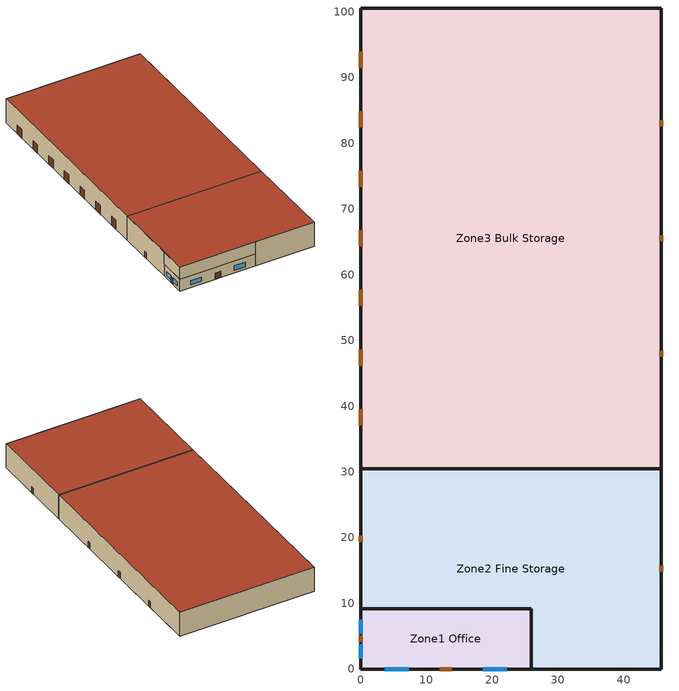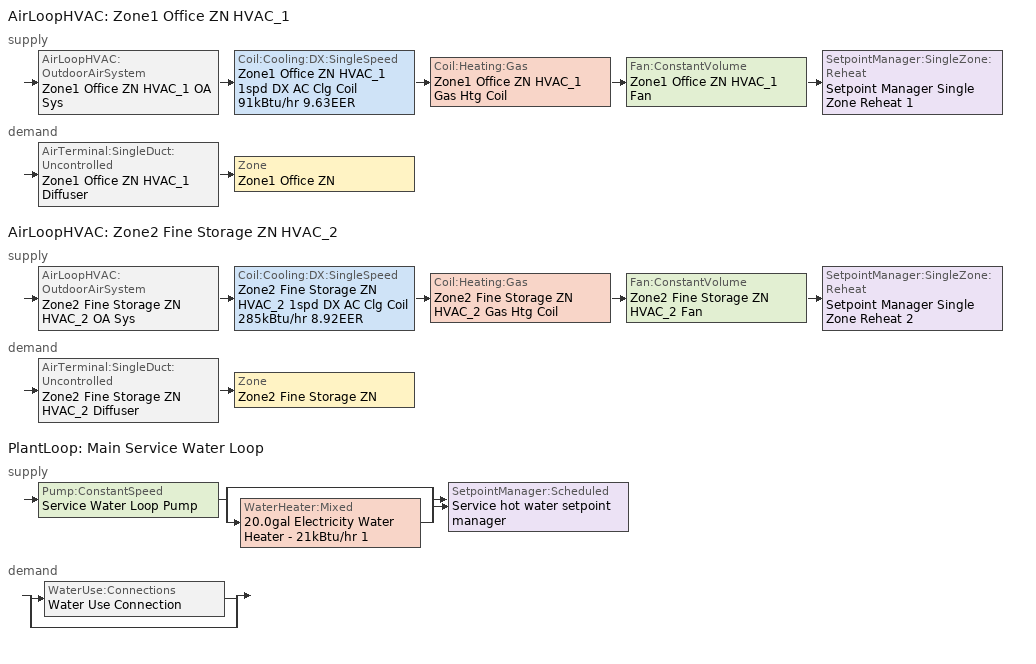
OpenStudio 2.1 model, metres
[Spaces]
Zone2 Fine Storage
 floor to Zone1 Office: 25.91,9.14 25.91,0 0,0 0,9.14 z4.27
 floor ground: 45.72,30.48 45.72,0 25.91,0 25.91,9.14 0,9.14 0,30.48 z0
 wall outside: 25.91,0 45.72,0 45.72,30.48 0,30.48 0,9.14 z0:8.53; 0,9.14 0,0 25.91,0 z4.27:8.53
 door: 0,20.27 0,19.35 / 45.72,14.78 45.72,15.7 z0:2.13
 roof outside: 45.72,0 45.72,30.48 0,30.48 0,0 z8.53
Zone3 Bulk Storage
 floor ground: 45.72,100.58 45.72,30.48 0,30.48 0,100.58 z0
 wall outside: 45.72,30.48 45.72,100.58 0,100.58 0,30.48 z0:8.53
 door: 0,84.88 0,82.44 / 0,93.95 0,91.51 / 0,66.75 0,64.31 / 0,48.61 0,46.17 / 0,57.68 0,55.24 / 0,39.55 0,37.11 / 0,75.82 0,73.38 z0:3.05; 45.72,65.07 45.72,65.99 / 45.72,47.55 45.72,48.46 / 45.72,82.6 45.72,83.51 z0:2.13
 roof outside: 45.72,30.48 45.72,100.58 0,100.58 0,30.48 z8.53
Zone1 Office
 floor ground: 25.91,9.14 25.91,0 0,0 0,9.14 z0
 wall outside: 0,9.14 0,0 25.91,0 25.91,9.14 0,9.14 z0:4.27
 window (Window U-0.620788435 and Window SHGC 0.407): 18.59,0 22.25,0 / 0,3.76 0,1.62 / 0,7.52 0,5.39 / 3.66,0 7.31,0 z0.91:2.44
 door: 0,5.03 0,4.11 / 12.04,0 13.87,0 z0:2.13
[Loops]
AirLoopHVAC 'Zone1 Office ZN HVAC_1'
 supply: AirLoopHVAC:OutdoorAirSystem 'Zone1 Office ZN HVAC_1 OA Sys' > Coil:Cooling:DX:SingleSpeed 'Zone1 Office ZN HVAC_1 1spd DX AC Clg Coil 91kBtu/hr 9.63EER' > Coil:Heating:Gas 'Zone1 Office ZN HVAC_1 Gas Htg Coil' > Fan:ConstantVolume 'Zone1 Office ZN HVAC_1 Fan' > SetpointManager:SingleZone:Reheat 'Setpoint Manager Single Zone Reheat 1'
 demand: AirTerminal:SingleDuct:Uncontrolled 'Zone1 Office ZN HVAC_1 Diffuser' > Zone 'Zone1 Office ZN'
AirLoopHVAC 'Zone2 Fine Storage ZN HVAC_2'
 supply: AirLoopHVAC:OutdoorAirSystem 'Zone2 Fine Storage ZN HVAC_2 OA Sys' > Coil:Cooling:DX:SingleSpeed 'Zone2 Fine Storage ZN HVAC_2 1spd DX AC Clg Coil 285kBtu/hr 8.92EER' > Coil:Heating:Gas 'Zone2 Fine Storage ZN HVAC_2 Gas Htg Coil' > Fan:ConstantVolume 'Zone2 Fine Storage ZN HVAC_2 Fan' > SetpointManager:SingleZone:Reheat 'Setpoint Manager Single Zone Reheat 2'
 demand: AirTerminal:SingleDuct:Uncontrolled 'Zone2 Fine Storage ZN HVAC_2 Diffuser' > Zone 'Zone2 Fine Storage ZN'
PlantLoop 'Main Service Water Loop'
 supply: Pump:ConstantSpeed 'Service Water Loop Pump' > split
  | bypass
  | WaterHeater:Mixed '20.0gal Electricity Water Heater - 21kBtu/hr 1'
  join > SetpointManager:Scheduled 'Service hot water setpoint manager'
 demand: split
  | WaterUse:Connections 'Water Use Connection'
  | bypass
[Site]
Miami Intl Ap_FL_USA: Latitude {deg}=25.82; Longitude {deg}=-80.3; Time Zone {hr}=-5; Elevation {m}=11; Terrain=City
[Building]
DOE Ref Pre-1980-Warehouse-ASHRAE 169-2006-1A created: 2017-12-19 10:54:50 -0700: North Axis {deg}=0; Default Construction Set=DOE Ref Pre-1980 - Warehouse - ASHRAE 169-2006-1A adj ext wall insulation adj roof insulation; Standards Building Type=Warehouse
[ClimateZones]
Climate Zone Institution Name 1=ASHRAE; Climate Zone Document Name 1=ANSI/ASHRAE Standard 169; Climate Zone Document Year 1=2006; Climate Zone Value 1=1A; Climate Zone Institution Name 2=CEC; Climate Zone Document Name 2=California Climate Zone Descriptions; Climate Zone Document Year 2=1995
[Site:GroundTemperature:BuildingSurface]
10.7, 10.54, 11.61, 13.26, 16.58, 19.47, 22.27, 24.29, 21.8, 17.54, 14.44, 11.6
[Site:WaterMainsTemperature]
Calculation Method=Correlation; Annual Average Outdoor Air Temperature {C}=24.4917; Maximum Difference In Monthly Average Outdoor Air Temperatures {deltaC}=8.7
[SizingPeriod:DesignDay] Barometric Pressure {Pa}=101193; Sky Clearness=0; Rain Indicator=0; Snow Indicator=0; Day of Month=21; Daylight Saving Time Indicator=0; Humidity Indicating Type=Wetbulb; Dry-Bulb Temperature Range Modifier Type=DefaultMultipliers
Name | Maximum Dry-Bulb Temperature {C} | Daily Dry-Bulb Temperature Range {deltaC} | Humidity Indicating Conditions at Maximum Dry-Bulb | Wind Speed {m/s} | Wind Direction {deg} | Month | Day Type | Solar Model Indicator | ASHRAE Taub | ASHRAE Taud
Miami Intl Ap Ann Htg 99.6% Condns DB | 8.7 | 0 | 8.7 | 3.8 | 340 | 1 | WinterDesignDay | ASHRAEClearSky
Miami Intl Ap Ann Clg .4% Condns DB=>MWB | 33.2 | 6.7 | 25.3 | 4.5 | 140 | 7 | SummerDesignDay | ASHRAETau | 0.528 | 1.905
[Material:NoMass] Thermal Absorptance=0.9; Solar Absorptance=0.7
Name | Roughness | Thermal Resistance {m2-K/W} | Visible Absorptance
CP02 CARPET PAD | VeryRough | 0.21648 | 0.8
Typical Insulation R-3.05; Typical Insulation R-3.05 1 | Smooth | 0.536594 | 0.7
Typical Carpet Pad | Smooth | 0.21648 | 0.8
Typical Insulation R-8.88; Typical Insulation R-8.88 3 | Smooth | 1.56434 | 0.7
Typical Insulation R-3.05 1_R-value 4.914713857 (ft^2*h*R/Btu); Typical Insulation R-3.05 3_R-value 4.914713857 (ft^2*h*R/Btu); Typical Insulation R-3.05 2_R-value 4.914713857 (ft^2*h*R/Btu) | Smooth | 0.865531 | 0.7
Typical Insulation R-8.88 2_R-value 12.02718541 (ft^2*h*R/Btu); Typical Insulation R-8.88 1_R-value 12.02718541 (ft^2*h*R/Btu) | Smooth | 2.11811 | 0.7
[Material]
Name | Roughness | Thickness {m} | Conductivity {W/m-K} | Density {kg/m3} | Specific Heat {J/kg-K} | Thermal Absorptance | Solar Absorptance | Visible Absorptance
100mm Normalweight concrete floor | MediumSmooth | 0.1016 | 2.31 | 2322 | 832
G01 13mm gypsum board | Smooth | 0.0127 | 0.16 | 800 | 1090 | 0.9 | 0.7 | 0.5
4 in. Normalweight Concrete Floor | MediumRough | 0.1016 | 2.31 | 2322 | 832 | 0.9 | 0.7 | 0.7
Metal Siding | Smooth | 0.0015 | 44.96 | 7688.86 | 410 | 0.9 | 0.7 | 0.7
1/2IN Gypsum | Smooth | 0.0127 | 0.16 | 784.9 | 830 | 0.9 | 0.4 | 0.4
Roof Membrane | VeryRough | 0.0095 | 0.16 | 1121.29 | 1460 | 0.9 | 0.77 | 0.7
Metal Roof Surface; F08 Metal surface | Smooth | 0.0008 | 45.28 | 7824 | 500 | 0.9 | 0.7 | 0.7
6 in. Normalweight Concrete Floor | MediumRough | 0.1524 | 2.31 | 2322 | 832 | 0.9 | 0.7 | 0.7
8 in. Concrete Block Basement Wall | MediumRough | 0.2032 | 1.326 | 1842 | 912 | 0.9 | 0.7 | 0.7
G05 25mm wood | MediumSmooth | 0.0254 | 0.15 | 608 | 1630 | 0.9 | 0.5 | 0.5
Std Wood 6inch | MediumSmooth | 0.15 | 0.12 | 540 | 1210 | 0.9 | 0.7 | 0.7
[Construction]
Typical Insulated Exterior Mass Floor: 4 in. Normalweight Concrete Floor, Typical Carpet Pad
Typical Insulated Metal Building Wall R-4.35: Metal Siding, Typical Insulation R-3.05, 1/2IN Gypsum
Typical IEAD Roof R-10.0: Roof Membrane, Typical Insulation R-8.88, Metal Roof Surface
Typical Interior Floor: 100mm Normalweight concrete floor, CP02 CARPET PAD
Typical Interior Wall: G01 13mm gypsum board, G01 13mm gypsum board
Typical Interior Ceiling: CP02 CARPET PAD, 100mm Normalweight concrete floor
ext-slab: 6 in. Normalweight Concrete Floor
Typical Insulated Basement Mass Wall: 8 in. Concrete Block Basement Wall
U 1.22 SHGC 0.54 Simple Glazing Window: U 1.22 SHGC 0.54 Simple Glazing
Typical Insulated Metal Door: F08 Metal surface, Typical Insulation R-3.05 1
Typical Overhead Door: Typical Insulation R-3.05 1
Typical Interior Window: Clear 3mm
Typical Interior Door; Typical Interior Partition: G05 25mm wood
Typical IEAD Roof R-10.0 3: Roof Membrane, Typical Insulation R-8.88 3, Metal Roof Surface
InteriorFurnishings: Std Wood 6inch
Typical Insulated Metal Building Wall R-4.35 1 adj ext wall insulation: Metal Siding, Typical Insulation R-3.05 1_R-value 4.914713857 (ft^2*h*R/Btu), 1/2IN Gypsum
Typical Insulated Metal Building Wall R-4.35 3 adj ext wall insulation: Metal Siding, Typical Insulation R-3.05 3_R-value 4.914713857 (ft^2*h*R/Btu), 1/2IN Gypsum
Typical Insulated Metal Building Wall R-4.35 2 adj ext wall insulation: Metal Siding, Typical Insulation R-3.05 2_R-value 4.914713857 (ft^2*h*R/Btu), 1/2IN Gypsum
Typical IEAD Roof R-10.0 2 adj roof insulation: Roof Membrane, Typical Insulation R-8.88 2_R-value 12.02718541 (ft^2*h*R/Btu), Metal Roof Surface
Typical IEAD Roof R-10.0 1 adj roof insulation: Roof Membrane, Typical Insulation R-8.88 1_R-value 12.02718541 (ft^2*h*R/Btu), Metal Roof Surface
Window U-0.620788435 and Window SHGC 0.407: Simple Glazing Material U-0.620788435 and SHGC 0.407
[DefaultConstructionSet] Interior Partition Construction=Typical Interior Partition
Name | Default Exterior Surface Constructions | Default Interior Surface Constructions | Default Ground Contact Surface Constructions | Default Exterior SubSurface Constructions | Default Interior SubSurface Constructions
DOE Ref Pre-1980 - Warehouse - Office - ASHRAE 169-2006-1A adj ext wall insulation adj roof insulation | Default Surface Constructions 10 adj ext wall insulation adj roof insulation | Default Surface Constructions 11 | Default Surface Constructions 12 | Default Sub Surface Constructions 7 | Default Sub Surface Constructions 8
DOE Ref Pre-1980 - Warehouse - Fine - ASHRAE 169-2006-1A adj ext wall insulation adj roof insulation | Default Surface Constructions 4 adj ext wall insulation adj roof insulation | Default Surface Constructions 5 | Default Surface Constructions 6 | Default Sub Surface Constructions 3 | Default Sub Surface Constructions 4
DOE Ref Pre-1980 - Warehouse - Bulk - ASHRAE 169-2006-1A adj ext wall insulation adj roof insulation | Default Surface Constructions 7 adj ext wall insulation adj roof insulation | Default Surface Constructions 8 | Default Surface Constructions 9 | Default Sub Surface Constructions 5 | Default Sub Surface Constructions 6
DOE Ref Pre-1980 - Warehouse - ASHRAE 169-2006-1A adj ext wall insulation adj roof insulation | Default Surface Constructions 1 adj ext wall insulation adj roof insulation | Default Surface Constructions 2 | Default Surface Constructions 3 | Default Sub Surface Constructions 1 | Default Sub Surface Constructions 2
[DefaultSurfaceConstructions]
Name | Floor Construction | Wall Construction | Roof Ceiling Construction
Default Surface Constructions 2; Default Surface Constructions 5; Default Surface Constructions 8; Default Surface Constructions 11 | Typical Interior Floor | Typical Interior Wall | Typical Interior Ceiling
Default Surface Constructions 3; Default Surface Constructions 6; Default Surface Constructions 9; Default Surface Constructions 12 | ext-slab | Typical Insulated Basement Mass Wall
Default Surface Constructions 10 adj ext wall insulation adj roof insulation | Typical Insulated Exterior Mass Floor | Typical Insulated Metal Building Wall R-4.35 3 adj ext wall insulation | Typical IEAD Roof R-10.0 3
Default Surface Constructions 4 adj ext wall insulation adj roof insulation | Typical Insulated Exterior Mass Floor | Typical Insulated Metal Building Wall R-4.35 1 adj ext wall insulation | Typical IEAD Roof R-10.0 1 adj roof insulation
Default Surface Constructions 7 adj ext wall insulation adj roof insulation | Typical Insulated Exterior Mass Floor | Typical Insulated Metal Building Wall R-4.35 2 adj ext wall insulation | Typical IEAD Roof R-10.0 2 adj roof insulation
Default Surface Constructions 1 adj ext wall insulation adj roof insulation | Typical Insulated Exterior Mass Floor | Typical Insulated Metal Building Wall R-4.35 | Typical IEAD Roof R-10.0
[DefaultSubSurfaceConstructions]
Name | Fixed Window Construction | Operable Window Construction | Door Construction | Overhead Door Construction | Tubular Daylight Dome Construction | Tubular Daylight Diffuser Construction
Default Sub Surface Constructions 1; Default Sub Surface Constructions 3; Default Sub Surface Constructions 5; Default Sub Surface Constructions 7 | U 1.22 SHGC 0.54 Simple Glazing Window | U 1.22 SHGC 0.54 Simple Glazing Window | Typical Insulated Metal Door | Typical Overhead Door | Typical Interior Window | Typical Interior Window
Default Sub Surface Constructions 2; Default Sub Surface Constructions 4; Default Sub Surface Constructions 6; Default Sub Surface Constructions 8 | Typical Interior Window | Typical Interior Window | Typical Interior Door
[WindowMaterial:SimpleGlazingSystem]
Name | U-Factor {W/m2-K} | Solar Heat Gain Coefficient | Visible Transmittance
U 1.22 SHGC 0.54 Simple Glazing | 6.92748 | 0.54 | 0.38
Simple Glazing Material U-0.620788435 and SHGC 0.407 | 3.525 | 0.407
[WindowMaterial:Glazing]
Clear 3mm: Optical Data Type=SpectralAverage; Thickness {m}=0.003; Solar Transmittance at Normal Incidence=0.837; Front Side Solar Reflectance at Normal Incidence=0.075; Back Side Solar Reflectance at Normal Incidence=0.075; Visible Transmittance at Normal Incidence=0.898; Front Side Visible Reflectance at Normal Incidence=0.081; Back Side Visible Reflectance at Normal Incidence=0.081; Infrared Transmittance at Normal Incidence=0; Front Side Infrared Hemispherical Emissivity=0.84; Back Side Infrared Hemispherical Emissivity=0.84; Conductivity {W/m-K}=0.9; Dirt Correction Factor for Solar and Visible Transmittance=1; Solar Diffusing=No
[Space] Building Story=Building Story 1; Part of Total Floor Area=Yes
Name | Space Type | Thermal Zone
Zone2 Fine Storage | Warehouse Fine | Zone2 Fine Storage ZN
Zone1 Office | Warehouse Office | Zone1 Office ZN
Zone3 Bulk Storage | Warehouse Bulk | Zone3 Bulk Storage ZN
[SpaceType] Standards Building Type=Warehouse
Name | Default Construction Set | Default Schedule Set | Design Specification Outdoor Air Object | Standards Space Type
Warehouse Bulk | DOE Ref Pre-1980 - Warehouse - Bulk - ASHRAE 169-2006-1A adj ext wall insulation adj roof insulation | Warehouse Bulk Schedule Set | Warehouse Bulk Ventilation | Bulk
Warehouse Fine | DOE Ref Pre-1980 - Warehouse - Fine - ASHRAE 169-2006-1A adj ext wall insulation adj roof insulation | Warehouse Fine Schedule Set | Warehouse Fine Ventilation | Fine
Warehouse Office | DOE Ref Pre-1980 - Warehouse - Office - ASHRAE 169-2006-1A adj ext wall insulation adj roof insulation | Warehouse Office Schedule Set | Warehouse Office Ventilation | Office
[Lights:Definition] Design Level Calculation Method=Watts/Area; Fraction Radiant=0.5; Fraction Visible=0.2
Name | Watts per Space Floor Area {W/m2}
Warehouse Bulk Lights Definition | 3.34
Warehouse Fine Lights Definition | 11.64
Warehouse Office Lights Definition | 21.69
[Lights]
Name | Lights Definition | Space or SpaceType
Warehouse Bulk Lights | Warehouse Bulk Lights Definition | Warehouse Bulk
Warehouse Fine Lights | Warehouse Fine Lights Definition | Warehouse Fine
Warehouse Office Lights | Warehouse Office Lights Definition | Warehouse Office
[ElectricEquipment:Definition] Design Level Calculation Method=Watts/Area; Fraction Radiant=0.5
Name | Watts per Space Floor Area {W/m2}
Warehouse Bulk Elec Equip Definition | 3.22917
Warehouse Office Elec Equip Definition | 8.07293
[ElectricEquipment]
Name | Electric Equipment Definition | Space or SpaceType
Warehouse Bulk Elec Equip | Warehouse Bulk Elec Equip Definition | Warehouse Bulk
Warehouse Office Elec Equip | Warehouse Office Elec Equip Definition | Warehouse Office
[DesignSpecification:OutdoorAir] Outdoor Air Method=Sum; Outdoor Air Flow per Floor Area {m3/s-m2}=0.000254
Warehouse Bulk Ventilation; Warehouse Fine Ventilation; Warehouse Office Ventilation
[SpaceInfiltration:DesignFlowRate] Design Flow Rate Calculation Method=Flow/ExteriorArea; Flow per Exterior Surface Area {m3/s-m2}=0.00113386
Name | Space or SpaceType
Warehouse Bulk Infiltration | Warehouse Bulk
Warehouse Fine Infiltration | Warehouse Fine
Warehouse Office Infiltration | Warehouse Office
[DefaultScheduleSet] Number of People Schedule=Warehouse Bldg Occ; People Activity Level Schedule=Warehouse Activity; Lighting Schedule=Warehouse Bldg Light; Electric Equipment Schedule=Warehouse Bldg Equip; Infiltration Schedule=Always On
Warehouse Bulk Schedule Set; Warehouse Fine Schedule Set; Warehouse Office Schedule Set
[ThermostatSetpoint:DualSetpoint]
Name | Heating Setpoint Temperature Schedule | Cooling Setpoint Temperature Schedule
Warehouse Fine Thermostat 1 | Warehouse HtgSetp FineStorage | Warehouse ClgSetp FineStorage
Warehouse Bulk Thermostat 1 | Warehouse HtgSetp BulkStorage | Warehouse ClgSetp BulkStorage
Warehouse Office Thermostat 1 | Warehouse HtgSetp | Warehouse Cooling Setpoint
[People:Definition]
Warehouse Office People Definition: Number of People Calculation Method=People/Area; People per Space Floor Area {person/m2}=0.00071763; Fraction Radiant=0.3
[People]
Warehouse Office People: People Definition=Warehouse Office People Definition; Space or SpaceType=Warehouse Office; Work Efficiency Schedule=Work Efficiency Schedule; Clothing Insulation Schedule=Clothing Schedule; Air Velocity Schedule=Air Velocity Schedule
[InternalMass:Definition]
Internal Mass Definition 1: Construction=InteriorFurnishings; Design Level Calculation Method=SurfaceArea/Area; Surface Area per Space Floor Area=2
[InternalMass] Internal Mass Definition=Internal Mass Definition 1
Name | Space or SpaceType
Zone1 Office Mass | Zone1 Office
Zone2 Fine Storage Mass | Zone2 Fine Storage
Zone3 Bulk Storage Mass; Zone3 Bulk Storage Mass 1 | Zone3 Bulk Storage
[ThermalZone] Use Ideal Air Loads=No
Name | Thermostat
Zone2 Fine Storage ZN | Warehouse Fine Thermostat 1
Zone3 Bulk Storage ZN | Warehouse Bulk Thermostat 1
Zone1 Office ZN | Warehouse Office Thermostat 1
[Sizing:Zone] Zone Cooling Design Supply Air Temperature Input Method=SupplyAirTemperature; Zone Cooling Design Supply Air Temperature Difference {deltaC}=11.11; Zone Heating Design Supply Air Temperature Input Method=SupplyAirTemperature; Zone Heating Design Supply Air Temperature Difference {deltaC}=11.11; Zone Heating Design Supply Air Humidity Ratio {kg-H2O/kg-air}=0.008; Cooling Design Air Flow Method=DesignDay; Heating Design Air Flow Method=DesignDay; Account for Dedicated Outdoor Air System=No; Dedicated Outdoor Air System Control Strategy=NeutralSupplyAir; Dedicated Outdoor Air Low Setpoint Temperature for Design {C}=autosize; Dedicated Outdoor Air High Setpoint Temperature for Design {C}=autosize
Name | Zone Cooling Design Supply Air Temperature {C} | Zone Heating Design Supply Air Temperature {C} | Zone Cooling Design Supply Air Humidity Ratio {kg-H2O/kg-air}
Zone2 Fine Storage ZN; Zone1 Office ZN | 12.8 | 40 | 0.0085
Zone3 Bulk Storage ZN | 14 | 50 | 0.008
[Zone equipment]
Zone2 Fine Storage ZN: Zone2 Fine Storage ZN HVAC_2 Diffuser
Zone3 Bulk Storage ZN: Zone3 Bulk Storage ZN UnitHeater, Zone3 Bulk Storage ZN Ventilation
Zone1 Office ZN: Zone1 Office ZN HVAC_1 Diffuser
[AirLoopHVAC] Availability Schedule=Warehouse FanSched; Design Supply Air Flow Rate {m3/s}=AutoSize
Name | Availability Manager
Zone1 Office ZN HVAC_1 | Availability Manager Night Cycle 1
Zone2 Fine Storage ZN HVAC_2 | Availability Manager Night Cycle 2
[Sizing:System] Type of Load to Size On=Sensible; Design Outdoor Air Flow Rate {m3/s}=Autosize; Minimum System Air Flow Ratio=1; Preheat Design Temperature {C}=7; Preheat Design Humidity Ratio {kg-H2O/kg-Air}=0.008; Precool Design Temperature {C}=12.8; Precool Design Humidity Ratio {kg-H2O/kg-Air}=0.008; Central Cooling Design Supply Air Temperature {C}=12.8; Central Heating Design Supply Air Temperature {C}=40; Sizing Option=Coincident; 100% Outdoor Air in Cooling=No; 100% Outdoor Air in Heating=No; Central Cooling Design Supply Air Humidity Ratio {kg-H2O/kg-Air}=0.0085; Central Heating Design Supply Air Humidity Ratio {kg-H2O/kg-Air}=0.008; Cooling Design Air Flow Method=DesignDay; Cooling Design Air Flow Rate {m3/s}=0; Heating Design Air Flow Method=DesignDay; Heating Design Air Flow Rate {m3/s}=0; System Outdoor Air Method=ZoneSum; Zone Maximum Outdoor Air Fraction=1; Cooling Supply Air Flow Rate Per Floor Area {m3/s-m2}=0.00996765; Cooling Fraction of Autosized Cooling Supply Air Flow Rate=1; Cooling Supply Air Flow Rate Per Unit Cooling Capacity {m3/s-W}=3.94755e-05; Heating Supply Air Flow Rate Per Floor Area {m3/s-m2}=0.00996765; Heating Fraction of Autosized Heating Supply Air Flow Rate=1; Heating Fraction of Autosized Cooling Supply Air Flow Rate=1; Heating Supply Air Flow Rate Per Unit Heating Capacity {m3/s-W}=3.15882e-05; Cooling Design Capacity Method=CoolingDesignCapacity; Cooling Design Capacity {W}=autosize; Cooling Design Capacity Per Floor Area {W/m2}=234.7; Fraction of Autosized Cooling Design Capacity=1; Heating Design Capacity Method=HeatingDesignCapacity; Heating Design Capacity {W}=autosize; Heating Design Capacity Per Floor Area {W/m2}=157; Fraction of Autosized Heating Design Capacity=1; Central Cooling Capacity Control Method=OnOff
Zone1 Office ZN HVAC_1; Zone2 Fine Storage ZN HVAC_2
[SetpointManager:SingleZone:Reheat] Minimum Supply Air Temperature {C}=10; Maximum Supply Air Temperature {C}=50
Name | Control Zone
Setpoint Manager Single Zone Reheat 1 | Zone1 Office ZN
Setpoint Manager Single Zone Reheat 2 | Zone2 Fine Storage ZN
[Fan:ConstantVolume] Maximum Flow Rate {m3/s}=AutoSize
Name | Availability Schedule | Fan Efficiency | Pressure Rise {Pa} | Motor Efficiency
Zone1 Office ZN HVAC_1 Fan | Warehouse FanSched | 0.546 | 622.722 | 0.84
Zone2 Fine Storage ZN HVAC_2 Fan | Warehouse FanSched | 0.56875 | 622.722 | 0.875
Zone3 Bulk Storage ZN UnitHeater Fan | Always On | 0.1595 | 49.8178 | 0.29
[Coil:Heating:Gas] Nominal Capacity {W}=AutoSize; Parasitic Electric Load {W}=0; Parasitic Gas Load {W}=0
Name | Availability Schedule | Gas Burner Efficiency
Zone1 Office ZN HVAC_1 Gas Htg Coil; Zone2 Fine Storage ZN HVAC_2 Gas Htg Coil | Always On Discrete | 0.78
Zone3 Bulk Storage ZN UnitHeater Gas Htg Coil | Always On | 0.8
[Coil:Cooling:DX:SingleSpeed] Availability Schedule=Always On Discrete; Rated Total Cooling Capacity {W}=autosize; Rated Sensible Heat Ratio=autosize; Rated Air Flow Rate {m3/s}=autosize; Rated Evaporator Fan Power Per Volume Flow Rate {W/(m3/s)}=773.3; Condenser Type=AirCooled; Evaporative Condenser Effectiveness=0; Evaporative Condenser Air Flow Rate {m3/s}=Autosize; Evaporative Condenser Pump Rated Power Consumption {W}=Autosize; Crankcase Heater Capacity {W}=0; Maximum Outdoor Dry-Bulb Temperature for Crankcase Heater Operation {C}=0; Basin Heater Capacity {W/K}=0; Basin Heater Setpoint Temperature {C}=10
Name | Rated COP {W/W} | Total Cooling Capacity Function of Temperature Curve | Total Cooling Capacity Function of Flow Fraction Curve | Energy Input Ratio Function of Temperature Curve | Energy Input Ratio Function of Flow Fraction Curve | Part Load Fraction Correlation Curve
Zone1 Office ZN HVAC_1 1spd DX AC Clg Coil 91kBtu/hr 9.63EER | 3.3237 | DOE Ref DX Clg Coil Cool-Cap-fT | DOE Ref DX Clg Coil Cool-CAP-fFlow | DOE Ref DX Clg Coil Cool-EIR-fT | DOE Ref DX Clg Coil Cool-EIR-fFlow | DOE Ref DX Clg Coil Cool-PLF-fPLR
Zone2 Fine Storage ZN HVAC_2 1spd DX AC Clg Coil 285kBtu/hr 8.92EER | 3.21418 | DOE Ref DX Clg Coil Cool-Cap-fT 1 | DOE Ref DX Clg Coil Cool-CAP-fFlow 1 | DOE Ref DX Clg Coil Cool-EIR-fT 1 | DOE Ref DX Clg Coil Cool-EIR-fFlow 1 | DOE Ref DX Clg Coil Cool-PLF-fPLR 1
[Controller:OutdoorAir] Minimum Outdoor Air Flow Rate {m3/s}=0; Maximum Outdoor Air Flow Rate {m3/s}=Autosize; Economizer Control Type=NoEconomizer; Economizer Control Action Type=ModulateFlow; Economizer Maximum Limit Dry-Bulb Temperature {C}=28; Economizer Maximum Limit Enthalpy {J/kg}=64000; Economizer Minimum Limit Dry-Bulb Temperature {C}=-100; Lockout Type=LockoutWithCompressor; Minimum Limit Type=FixedMinimum; Minimum Outdoor Air Schedule=Always On Discrete; High Humidity Control=No; Heat Recovery Bypass Control Type=BypassWhenOAFlowGreaterThanMinimum
Name | Controller Mechanical Ventilation
Zone1 Office ZN HVAC_1 OA Sys Controller | Controller Mechanical Ventilation 1
Zone2 Fine Storage ZN HVAC_2 OA Sys Controller | Controller Mechanical Ventilation 2
[Controller:MechanicalVentilation] Availability Schedule=Always On Discrete; System Outdoor Air Method=ZoneSum
Controller Mechanical Ventilation 1; Controller Mechanical Ventilation 2
[AirLoopHVAC:OutdoorAirSystem]
Name | Controller
Zone1 Office ZN HVAC_1 OA Sys | Zone1 Office ZN HVAC_1 OA Sys Controller
Zone2 Fine Storage ZN HVAC_2 OA Sys | Zone2 Fine Storage ZN HVAC_2 OA Sys Controller
[AvailabilityManager:NightCycle] Control Type=CycleOnAny; Thermostat Tolerance {deltaC}=1; Cycling Run Time {s}=3600
Availability Manager Night Cycle 1; Availability Manager Night Cycle 2
[AirTerminal:SingleDuct:Uncontrolled] Availability Schedule=Always On Discrete; Maximum Air Flow Rate {m3/s}=AutoSize
Zone1 Office ZN HVAC_1 Diffuser; Zone2 Fine Storage ZN HVAC_2 Diffuser
[ZoneHVAC:UnitHeater]
Zone3 Bulk Storage ZN UnitHeater: Availability Schedule=Always On; Supply Air Fan=Zone3 Bulk Storage ZN UnitHeater Fan; Maximum Supply Air Flow Rate {m3/s}=autosize; Fan Control Type=OnOff; Heating Coil=Zone3 Bulk Storage ZN UnitHeater Gas Htg Coil; Minimum Hot Water Flow Rate {m3/s}=0; Heating Convergence Tolerance=0.001
[ZoneVentilation:DesignFlowRate]
Zone3 Bulk Storage ZN Ventilation: Schedule=Warehouse MinOA_Sched; Design Flow Rate Calculation Method=Flow/Area; Design Flow Rate {m3/s}=0; Flow Rate per Zone Floor Area {m3/s-m2}=0.00025; Flow Rate per Person {m3/s-person}=0; Air Changes per Hour {1/hr}=0; Ventilation Type=Intake; Fan Pressure Rise {Pa}=49.8; Fan Total Efficiency=0.53625; Constant Term Coefficient=1; Temperature Term Coefficient=0; Velocity Term Coefficient=0; Velocity Squared Term Coefficient=0; Minimum Indoor Temperature {C}=7.5; Maximum Indoor Temperature {C}=35; Delta Temperature {deltaC}=-27.5; Minimum Outdoor Temperature {C}=-30; Maximum Outdoor Temperature {C}=50; Maximum Wind Speed {m/s}=6
[Exterior:Lights:Definition]
NonDimming Exterior Lights Def: Design Level {W}=10958
[Exterior:Lights]
NonDimming Exterior Lights Def: Exterior Lights Definition=NonDimming Exterior Lights Def; Schedule=Warehouse Exterior_Lgt_ALWAYS_ON; Control Option=AstronomicalClock
[BuildingStory]
Building Story 1: Nominal Z Coordinate {m}=0
[WaterUse:Equipment:Definition]
Main Service Water Use Def 0.13gal/min: Peak Flow Rate {m3/s}=8.07466e-06; Target Temperature Schedule=Mixed Water At Faucet Temp - 120F; Sensible Fraction Schedule=Fraction Sensible - 0.2; Latent Fraction Schedule=Fraction Latent - 0.05
[PlantLoop]
Main Service Water Loop: Maximum Loop Temperature {C}=60; Minimum Loop Temperature {C}=10; Minimum Loop Flow Rate {m3/s}=0; Plant Loop Volume {m3}=Autocalculate; Load Distribution Scheme=Optimal
[Sizing:Plant]
Main Service Water Loop: Loop Type=Heating; Design Loop Exit Temperature {C}=60; Loop Design Temperature Difference {deltaC}=5; Sizing Option=NonCoincident; Zone Timesteps in Averaging Window=1; Coincident Sizing Factor Mode=None
[WaterUse:Connections]
Water Use Connection: Water Use Equipment Name 1=Main Service Water Use 0.13gal/min
[WaterHeater:Mixed]
20.0gal Electricity Water Heater - 21kBtu/hr 1: Tank Volume {m3}=0.0757082; Setpoint Temperature Schedule=Service Water Loop Temp - 140F; Deadband Temperature Difference {deltaC}=2; Maximum Temperature Limit {C}=82.2222; Heater Control Type=Cycle; Heater Maximum Capacity {W}=6154.75; Heater Fuel Type=Electricity; Heater Thermal Efficiency=1; Off Cycle Parasitic Fuel Consumption Rate {W}=481; Off Cycle Parasitic Fuel Type=Electricity; Off Cycle Parasitic Heat Fraction to Tank=0.8; On Cycle Parasitic Fuel Consumption Rate {W}=481; On Cycle Parasitic Fuel Type=Electricity; Ambient Temperature Indicator=Schedule; Ambient Temperature Schedule=Water Heater Ambient Temperature; Off Cycle Loss Coefficient to Ambient Temperature {W/K}=1.42761; On Cycle Loss Coefficient to Ambient Temperature {W/K}=1.42761; Use Side Effectiveness=1; Source Side Effectiveness=1; Use Side Design Flow Rate {m3/s}=autosize; Source Side Design Flow Rate {m3/s}=autosize; Indirect Water Heating Recovery Time {hr}=1.5
[SetpointManager:Scheduled]
Service hot water setpoint manager: Control Variable=Temperature; Schedule=Service Water Loop Temp - 140F
[Pump:ConstantSpeed]
Service Water Loop Pump: Rated Flow Rate {m3/s}=autosize; Rated Pump Head {Pa}=0.001; Rated Power Consumption {W}=autosize; Motor Efficiency=0.825; Fraction of Motor Inefficiencies to Fluid Stream=0; Pump Control Type=Intermittent
[WaterUse:Equipment]
Main Service Water Use 0.13gal/min: Water Use Equipment Definition=Main Service Water Use Def 0.13gal/min; Flow Rate Fraction Schedule=Warehouse Office DHW Schedule
[Schedule:Ruleset]
Name | Default Day Schedule | Summer Design Day Schedule | Winter Design Day Schedule
Warehouse Bldg Occ | Warehouse Bldg Occ Default | Warehouse Bldg Occ Summer Design Day | Warehouse Bldg Occ Winter Design Day
Warehouse Activity | Warehouse Activity Default | Warehouse Activity Summer Design Day | Warehouse Activity Winter Design Day
Warehouse Bldg Light | Warehouse Bldg Light Default | Warehouse Bldg Light Summer Design Day | Warehouse Bldg Light Winter Design Day
Warehouse Bldg Equip | Warehouse Bldg Equip Default | Warehouse Bldg Equip Summer Design Day | Warehouse Bldg Equip Winter Design Day
Always On | Always On Default
Warehouse HtgSetp BulkStorage | Warehouse HtgSetp BulkStorage Default | Warehouse HtgSetp BulkStorage Summer Design Day | Warehouse HtgSetp BulkStorage Winter Design Day
Warehouse ClgSetp BulkStorage | Warehouse ClgSetp BulkStorage Default | Warehouse ClgSetp BulkStorage Summer Design Day | Warehouse ClgSetp BulkStorage Winter Design Day
Warehouse HtgSetp FineStorage | Warehouse HtgSetp FineStorage Default | Warehouse HtgSetp FineStorage Summer Design Day | Warehouse HtgSetp FineStorage Winter Design Day
Warehouse ClgSetp FineStorage | Warehouse ClgSetp FineStorage Default | Warehouse ClgSetp FineStorage Summer Design Day | Warehouse ClgSetp FineStorage Winter Design Day
Clothing Schedule | Clothing Schedule Default Winter Clothes
Air Velocity Schedule | Air Velocity Schedule Default
Work Efficiency Schedule | Work Efficiency Schedule Default
Warehouse HtgSetp | Warehouse HtgSetp Default | Warehouse HtgSetp Summer Design Day | Warehouse HtgSetp Winter Design Day
Warehouse Cooling Setpoint | Warehouse Cooling Setpoint Default | Warehouse Cooling Setpoint Summer Design Day
Warehouse FanSched | Warehouse FanSched Default | Warehouse FanSched Summer Design Day | Warehouse FanSched Winter Design Day
Warehouse MinOA_Sched | Warehouse MinOA_Sched Default | Warehouse MinOA_Sched Summer Design Day | Warehouse MinOA_Sched Winter Design Day
Warehouse Exterior_Lgt_ALWAYS_ON | Warehouse Exterior_Lgt_ALWAYS_ON Default | Warehouse Exterior_Lgt_ALWAYS_ON Summer Design Day | Warehouse Exterior_Lgt_ALWAYS_ON Winter Design Day
Fraction Latent - 0.05 | Schedule Day 30
Fraction Sensible - 0.2 | Schedule Day 31
Mixed Water At Faucet Temp - 120F | Schedule Day 32
Service Water Loop Temp - 140F | Schedule Day 33
Warehouse Office DHW Schedule | Schedule Day 34 | Schedule Day 38 | Schedule Day 39
Water Heater Ambient Temperature | Water Heater Ambient Temperature Default
[Schedule:Day]
Warehouse Bldg Occ Default: 7, 0, 0, 8, 0, 0.15, 9, 0, 0.7, 12, 0, 0.9, 13, 0, 0.5, 16, 0, 0.85, 17, 0, 0.2, 24, 0, 0
Warehouse Bldg Occ Sat Day: 8, 0, 0, 12, 0, 0.2, 16, 0, 0.1, 24, 0, 0
Warehouse Bldg Occ Summer Design Day; Warehouse Bldg Light Summer Design Day; Always On Default; Clothing Schedule Default Winter Clothes; Warehouse FanSched Winter Design Day; Warehouse FanSched Summer Design Day; Warehouse Exterior_Lgt_ALWAYS_ON Default; Warehouse Exterior_Lgt_ALWAYS_ON Winter Design Day; Warehouse Exterior_Lgt_ALWAYS_ON Summer Design Day: 24, 0, 1
Warehouse Bldg Occ Winter Design Day; Warehouse Bldg Occ WntrDsn|Sun Day; Warehouse Bldg Light Winter Design Day; Warehouse Bldg Equip Sat Day; Warehouse Bldg Equip Sun Day; Work Efficiency Schedule Default; Warehouse FanSched Default; Warehouse MinOA_Sched Default: 24, 0, 0
Warehouse Activity Default; Warehouse Activity Winter Design Day; Warehouse Activity Summer Design Day: 24, 0, 120
Warehouse Bldg Light Default: 7, 0, 0.05, 8, 0, 0.4, 9, 0, 0.7, 12, 0, 0.9, 13, 0, 0.8, 17, 0, 0.9, 18, 0, 0.3, 24, 0, 0.05
Warehouse Bldg Light Sat Day: 8, 0, 0.05, 9, 0, 0.08, 12, 0, 0.24, 24, 0, 0.05
Warehouse Bldg Light Sun Day; Schedule Day 30: 24, 0, 0.05
Warehouse Bldg Equip Default; Warehouse Bldg Equip Summer Design Day; Warehouse Bldg Equip Winter Design Day: 8, 0, 0.25, 12, 0, 1, 13, 0, 0.25, 17, 0, 1, 24, 0, 0.25
Warehouse HtgSetp BulkStorage Default: 24, 0, 10
Warehouse HtgSetp BulkStorage Winter Design Day; Warehouse HtgSetp BulkStorage Summer Design Day: 24, 0, 7.2
Warehouse ClgSetp BulkStorage Default; Warehouse ClgSetp BulkStorage Winter Design Day; Warehouse ClgSetp BulkStorage Summer Design Day: 24, 0, 50
Warehouse HtgSetp FineStorage Default; Warehouse HtgSetp FineStorage Winter Design Day; Warehouse HtgSetp FineStorage Summer Design Day: 24, 0, 15.56
Warehouse ClgSetp FineStorage Default; Warehouse ClgSetp FineStorage Winter Design Day; Warehouse ClgSetp FineStorage Summer Design Day: 24, 0, 26.7
Clothing Schedule Summer Clothes: 24, 0, 0.5
Air Velocity Schedule Default; Schedule Day 31: 24, 0, 0.2
Warehouse HtgSetp Default: 7, 0, 15.6, 17, 0, 21.1, 24, 0, 15.6
Warehouse HtgSetp Sat Day: 8, 0, 15.6, 16, 0, 21.1, 24, 0, 15.6
Warehouse HtgSetp Sun Day: 24, 0, 15.6
Warehouse HtgSetp Winter Design Day; Warehouse HtgSetp Summer Design Day: 6, 0, 15.6, 7, 0, 17.8, 8, 0, 20, 18, 0, 21, 24, 0, 15.6
Warehouse Cooling Setpoint Default: 24, 0, 29.4
Warehouse Cooling Setpoint Sat Day: 8, 0, 29.4, 16, 0, 23.9, 24, 0, 29.4
Warehouse Cooling Setpoint Summer Design Day: 6, 0, 30, 17, 0, 24, 24, 0, 30
Warehouse Cooling Setpoint Wkdy|SmrDsn Day: 7, 0, 29.4, 17, 0, 23.9, 24, 0, 29.4
Warehouse FanSched Sat|Wkdy Day: 7, 0, 0, 18, 0, 1, 24, 0, 0
Warehouse MinOA_Sched Winter Design Day; Warehouse MinOA_Sched Sat|WntrDsn Day: 7, 0, 0, 16, 0, 1, 24, 0, 0
Warehouse MinOA_Sched Summer Design Day; Warehouse MinOA_Sched Wkdy|SmrDsn Day: 6, 0, 0, 17, 0, 1, 24, 0, 0
Schedule Day 32: 24, 0, 48.8889
Schedule Day 33: 24, 0, 60
Schedule Day 34; Schedule Day 38; Schedule Day 39: 4, 0, 0.02, 5, 0, 0.05, 7, 0, 0.07, 8, 0, 0.1, 9, 0, 0.3, 11, 0, 0.36, 12, 0, 0.46, 13, 0, 0.57, 14, 0, 0.43, 15, 0, 0.38, 16, 0, 0.4, 17, 0, 0.3, 18, 0, 0.18, 24, 0, 0.03
Schedule Day 35: 12, 0, 0.02, 14, 0, 0.04, 24, 0, 0.02
Schedule Day 36: 8, 0, 0.02, 9, 0, 0.06, 11, 0, 0.12, 12, 0, 0.17, 14, 0, 0.04, 24, 0, 0.02
Water Heater Ambient Temperature Default: 24, 0, 22
[Schedule:Rule]
Name | Schedule Ruleset | Rule Order | Day Schedule | Apply Saturday | Date Specification Type | Start Month | Start Day | End Month | End Day | Apply Sunday | Apply Monday | Apply Tuesday | Apply Wednesday | Apply Thursday | Apply Friday
Schedule Rule 1 | Warehouse Bldg Occ | 1 | Warehouse Bldg Occ Sat Day | Yes | DateRange | 1 | 1 | 12 | 31
Schedule Rule 2 | Warehouse Bldg Occ | 0 | Warehouse Bldg Occ WntrDsn|Sun Day |  | DateRange | 1 | 1 | 12 | 31 | Yes
Schedule Rule 3 | Warehouse Bldg Light | 1 | Warehouse Bldg Light Sat Day | Yes | DateRange | 1 | 1 | 12 | 31
Schedule Rule 4 | Warehouse Bldg Light | 0 | Warehouse Bldg Light Sun Day |  | DateRange | 1 | 1 | 12 | 31 | Yes
Schedule Rule 5 | Warehouse Bldg Equip | 1 | Warehouse Bldg Equip Sat Day | Yes | DateRange | 1 | 1 | 12 | 31
Schedule Rule 6 | Warehouse Bldg Equip | 0 | Warehouse Bldg Equip Sun Day |  | DateRange | 1 | 1 | 12 | 31 | Yes
Schedule Rule 7 | Clothing Schedule | 0 | Clothing Schedule Summer Clothes |  | DateRange | 5 | 1 | 9 | 30
Schedule Rule 8 | Warehouse HtgSetp | 1 | Warehouse HtgSetp Sat Day | Yes | DateRange | 1 | 1 | 12 | 31
Schedule Rule 9 | Warehouse HtgSetp | 0 | Warehouse HtgSetp Sun Day |  | DateRange | 1 | 1 | 12 | 31 | Yes
Schedule Rule 10 | Warehouse Cooling Setpoint | 1 | Warehouse Cooling Setpoint Sat Day | Yes | DateRange | 1 | 1 | 12 | 31
Schedule Rule 11 | Warehouse Cooling Setpoint | 0 | Warehouse Cooling Setpoint Wkdy|SmrDsn Day |  | DateRange | 1 | 1 | 12 | 31 |  | Yes | Yes | Yes | Yes | Yes
Schedule Rule 12 | Warehouse FanSched | 0 | Warehouse FanSched Sat|Wkdy Day | Yes | DateRange | 1 | 1 | 12 | 31 |  | Yes | Yes | Yes | Yes | Yes
Schedule Rule 14 | Warehouse MinOA_Sched | 1 | Warehouse MinOA_Sched Sat|WntrDsn Day | Yes | DateRange | 1 | 1 | 12 | 31
Schedule Rule 15 | Warehouse MinOA_Sched | 0 | Warehouse MinOA_Sched Wkdy|SmrDsn Day |  | DateRange | 1 | 1 | 12 | 31 |  | Yes | Yes | Yes | Yes | Yes
Schedule Rule 16 | Warehouse Office DHW Schedule | 1 | Schedule Day 35 |  |  |  |  |  |  | Yes
Schedule Rule 17 | Warehouse Office DHW Schedule | 0 | Schedule Day 36 | Yes
[Schedule:Constant]
Always On Discrete: Value=1
[Curve:Biquadratic] Minimum Value of x=-100; Maximum Value of x=100; Minimum Value of y=-100; Maximum Value of y=100
Name | Coefficient1 Constant | Coefficient2 x | Coefficient3 x**2 | Coefficient4 y | Coefficient5 y**2 | Coefficient6 x*y
DOE Ref DX Clg Coil Cool-Cap-fT; DOE Ref DX Clg Coil Cool-Cap-fT 1 | 0.971212 | -0.0152755 | 0.00144345 | -0.00039321 | -6.8364e-06 | -0.000290596
DOE Ref DX Clg Coil Cool-EIR-fT; DOE Ref DX Clg Coil Cool-EIR-fT 1 | 0.286871 | 0.0239022 | -0.000810648 | 0.0134585 | 0.000338936 | -0.000487004
[Curve:Quadratic] Coefficient1 Constant=0.909496; Coefficient2 x=0.0986477; Coefficient3 x**2=-0.00819488; Minimum Value of x=0; Maximum Value of x=1
DOE Ref DX Clg Coil Cool-PLF-fPLR; DOE Ref DX Clg Coil Cool-PLF-fPLR 1
[Curve:Cubic] Coefficient1 Constant=1; Coefficient2 x=0; Coefficient3 x**2=0; Coefficient4 x**3=0; Minimum Value of x=-100; Maximum Value of x=100
DOE Ref DX Clg Coil Cool-CAP-fFlow; DOE Ref DX Clg Coil Cool-EIR-fFlow; DOE Ref DX Clg Coil Cool-CAP-fFlow 1; DOE Ref DX Clg Coil Cool-EIR-fFlow 1
